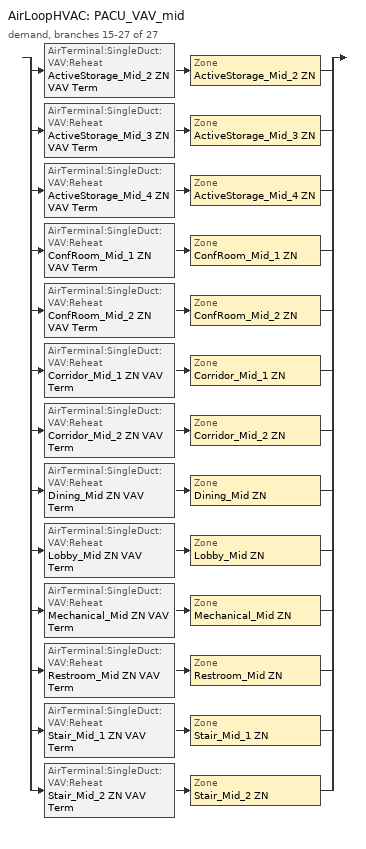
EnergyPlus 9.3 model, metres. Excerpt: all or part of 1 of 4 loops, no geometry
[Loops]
AirLoopHVAC 'PACU_VAV_mid'
 demand, branches 15-27 of 27: split
  | AirTerminal:SingleDuct:VAV:Reheat 'ActiveStorage_Mid_2 ZN VAV Term' > Zone 'ActiveStorage_Mid_2 ZN'
  | AirTerminal:SingleDuct:VAV:Reheat 'ActiveStorage_Mid_3 ZN VAV Term' > Zone 'ActiveStorage_Mid_3 ZN'
  | AirTerminal:SingleDuct:VAV:Reheat 'ActiveStorage_Mid_4 ZN VAV Term' > Zone 'ActiveStorage_Mid_4 ZN'
  | AirTerminal:SingleDuct:VAV:Reheat 'ConfRoom_Mid_1 ZN VAV Term' > Zone 'ConfRoom_Mid_1 ZN'
  | AirTerminal:SingleDuct:VAV:Reheat 'ConfRoom_Mid_2 ZN VAV Term' > Zone 'ConfRoom_Mid_2 ZN'
  | AirTerminal:SingleDuct:VAV:Reheat 'Corridor_Mid_1 ZN VAV Term' > Zone 'Corridor_Mid_1 ZN'
  | AirTerminal:SingleDuct:VAV:Reheat 'Corridor_Mid_2 ZN VAV Term' > Zone 'Corridor_Mid_2 ZN'
  | AirTerminal:SingleDuct:VAV:Reheat 'Dining_Mid ZN VAV Term' > Zone 'Dining_Mid ZN'
  | AirTerminal:SingleDuct:VAV:Reheat 'Lobby_Mid ZN VAV Term' > Zone 'Lobby_Mid ZN'
  | AirTerminal:SingleDuct:VAV:Reheat 'Mechanical_Mid ZN VAV Term' > Zone 'Mechanical_Mid ZN'
  | AirTerminal:SingleDuct:VAV:Reheat 'Restroom_Mid ZN VAV Term' > Zone 'Restroom_Mid ZN'
  | AirTerminal:SingleDuct:VAV:Reheat 'Stair_Mid_1 ZN VAV Term' > Zone 'Stair_Mid_1 ZN'
  | AirTerminal:SingleDuct:VAV:Reheat 'Stair_Mid_2 ZN VAV Term' > Zone 'Stair_Mid_2 ZN'
[DesignSpecification:OutdoorAir] Outdoor Air Method=Sum; Outdoor Air Flow per Zone {m3/s}=0; Outdoor Air Flow Air Changes per Hour {1/hr}=0
Name | Outdoor Air Flow per Person {m3/s-person} | Outdoor Air Flow per Zone Floor Area {m3/s-m2}
MediumOffice - Storage Ventilation; MediumOffice - Conference Ventilation; MediumOffice - Lobby Ventilation | 0.00235973 | 0.0003048
MediumOffice - Corridor Ventilation | 0 | 0.0003048
MediumOffice - Dining Ventilation | 0.00235973 | 0.0006096
MediumOffice - Elec/MechRoom Ventilation; MediumOffice - Restroom Ventilation; MediumOffice - Stair Ventilation | 0 | 0
[DesignSpecification:ZoneAirDistribution] Zone Air Distribution Effectiveness in Cooling Mode=1; Zone Air Distribution Effectiveness in Heating Mode=1
ActiveStorage_Mid_2 ZN Design Spec Zone Air Dist; ActiveStorage_Mid_3 ZN Design Spec Zone Air Dist; ActiveStorage_Mid_4 ZN Design Spec Zone Air Dist; ConfRoom_Mid_1 ZN Design Spec Zone Air Dist; ConfRoom_Mid_2 ZN Design Spec Zone Air Dist; Corridor_Mid_1 ZN Design Spec Zone Air Dist; Corridor_Mid_2 ZN Design Spec Zone Air Dist; Dining_Mid ZN Design Spec Zone Air Dist; Lobby_Mid ZN Design Spec Zone Air Dist; Mechanical_Mid ZN Design Spec Zone Air Dist; Restroom_Mid ZN Design Spec Zone Air Dist; Stair_Mid_1 ZN Design Spec Zone Air Dist; Stair_Mid_2 ZN Design Spec Zone Air Dist
[Sizing:Zone] Zone Cooling Design Supply Air Temperature Input Method=SupplyAirTemperature; Zone Cooling Design Supply Air Temperature {C}=12.8; Zone Heating Design Supply Air Temperature Input Method=SupplyAirTemperature; Zone Heating Design Supply Air Temperature {C}=40; Zone Cooling Design Supply Air Humidity Ratio {kgWater/kgDryAir}=0.0085; Zone Heating Design Supply Air Humidity Ratio {kgWater/kgDryAir}=0.008; Cooling Design Air Flow Method=DesignDay; Cooling Design Air Flow Rate {m3/s}=0; Cooling Minimum Air Flow {m3/s}=0; Cooling Minimum Air Flow Fraction=0; Heating Design Air Flow Method=DesignDay; Heating Design Air Flow Rate {m3/s}=0; Account for Dedicated Outdoor Air System=No
Name | Design Specification Outdoor Air Object | Design Specification Zone Air Distribution Object
ActiveStorage_Mid_2 ZN | MediumOffice - Storage Ventilation | ActiveStorage_Mid_2 ZN Design Spec Zone Air Dist
ActiveStorage_Mid_3 ZN | MediumOffice - Storage Ventilation | ActiveStorage_Mid_3 ZN Design Spec Zone Air Dist
ActiveStorage_Mid_4 ZN | MediumOffice - Storage Ventilation | ActiveStorage_Mid_4 ZN Design Spec Zone Air Dist
ConfRoom_Mid_1 ZN | MediumOffice - Conference Ventilation | ConfRoom_Mid_1 ZN Design Spec Zone Air Dist
ConfRoom_Mid_2 ZN | MediumOffice - Conference Ventilation | ConfRoom_Mid_2 ZN Design Spec Zone Air Dist
Corridor_Mid_1 ZN | MediumOffice - Corridor Ventilation | Corridor_Mid_1 ZN Design Spec Zone Air Dist
Corridor_Mid_2 ZN | MediumOffice - Corridor Ventilation | Corridor_Mid_2 ZN Design Spec Zone Air Dist
Dining_Mid ZN | MediumOffice - Dining Ventilation | Dining_Mid ZN Design Spec Zone Air Dist
Lobby_Mid ZN | MediumOffice - Lobby Ventilation | Lobby_Mid ZN Design Spec Zone Air Dist
Mechanical_Mid ZN | MediumOffice - Elec/MechRoom Ventilation | Mechanical_Mid ZN Design Spec Zone Air Dist
Restroom_Mid ZN | MediumOffice - Restroom Ventilation | Restroom_Mid ZN Design Spec Zone Air Dist
Stair_Mid_1 ZN | MediumOffice - Stair Ventilation | Stair_Mid_1 ZN Design Spec Zone Air Dist
Stair_Mid_2 ZN | MediumOffice - Stair Ventilation | Stair_Mid_2 ZN Design Spec Zone Air Dist
[ZoneControl:Thermostat] Control Type Schedule=Dual Zone Control Type Sched
Name | Zone or ZoneList | Control 1
ActiveStorage_Mid_2 ZN Thermostat | ActiveStorage_Mid_2 ZN | MediumOffice - Storage Thermostat 6
ActiveStorage_Mid_3 ZN Thermostat | ActiveStorage_Mid_3 ZN | MediumOffice - Storage Thermostat 7
ActiveStorage_Mid_4 ZN Thermostat | ActiveStorage_Mid_4 ZN | MediumOffice - Storage Thermostat 8
ConfRoom_Mid_1 ZN Thermostat | ConfRoom_Mid_1 ZN | MediumOffice - Conference Thermostat 3
ConfRoom_Mid_2 ZN Thermostat | ConfRoom_Mid_2 ZN | MediumOffice - Conference Thermostat 4
Corridor_Mid_1 ZN Thermostat | Corridor_Mid_1 ZN | MediumOffice - Corridor Thermostat 3
Corridor_Mid_2 ZN Thermostat | Corridor_Mid_2 ZN | MediumOffice - Corridor Thermostat 4
Dining_Mid ZN Thermostat | Dining_Mid ZN | MediumOffice - Dining Thermostat 2
Lobby_Mid ZN Thermostat | Lobby_Mid ZN | MediumOffice - Lobby Thermostat 2
Mechanical_Mid ZN Thermostat | Mechanical_Mid ZN | MediumOffice - Elec/MechRoom Thermostat 2
Restroom_Mid ZN Thermostat | Restroom_Mid ZN | MediumOffice - Restroom Thermostat 2
Stair_Mid_1 ZN Thermostat | Stair_Mid_1 ZN | MediumOffice - Stair Thermostat 3
Stair_Mid_2 ZN Thermostat | Stair_Mid_2 ZN | MediumOffice - Stair Thermostat 4
[ThermostatSetpoint:DualSetpoint] Heating Setpoint Temperature Schedule Namee=HTGSETP_SCH_YES_OPTIMUM; Cooling Setpoint Temperature Schedule=CLGSETP_SCH_YES_OPTIMUM
MediumOffice - Storage Thermostat 6; MediumOffice - Storage Thermostat 7; MediumOffice - Storage Thermostat 8; MediumOffice - Conference Thermostat 3; MediumOffice - Conference Thermostat 4; MediumOffice - Corridor Thermostat 3; MediumOffice - Corridor Thermostat 4; MediumOffice - Dining Thermostat 2; MediumOffice - Lobby Thermostat 2; MediumOffice - Elec/MechRoom Thermostat 2; MediumOffice - Restroom Thermostat 2; MediumOffice - Stair Thermostat 3; MediumOffice - Stair Thermostat 4
[AirTerminal:SingleDuct:VAV:Reheat]
ActiveStorage_Mid_2 ZN VAV Term: ALWAYS_ON, Autosize, Scheduled, ACTIVESTORAGE_MID_2_ZONE_MIN_SCH, ActiveStorage_Mid_2 ZN Rht Coil, Autosize, 0, 0.001, ReverseWithLimits, Autocalculate, 0.5, 40
ActiveStorage_Mid_3 ZN VAV Term: ALWAYS_ON, Autosize, Scheduled, ACTIVESTORAGE_MID_3_ZONE_MIN_SCH, ActiveStorage_Mid_3 ZN Rht Coil, Autosize, 0, 0.001, ReverseWithLimits, Autocalculate, 0.5, 40
ActiveStorage_Mid_4 ZN VAV Term: ALWAYS_ON, Autosize, Scheduled, ACTIVESTORAGE_MID_4_ZONE_MIN_SCH, ActiveStorage_Mid_4 ZN Rht Coil, Autosize, 0, 0.001, ReverseWithLimits, Autocalculate, 0.5, 40
ConfRoom_Mid_1 ZN VAV Term: ALWAYS_ON, Autosize, Scheduled, CONFROOM_MID_1_ZONE_MIN_SCH, ConfRoom_Mid_1 ZN Rht Coil, Autosize, 0, 0.001, ReverseWithLimits, Autocalculate, 0.5, 40
ConfRoom_Mid_2 ZN VAV Term: ALWAYS_ON, Autosize, Scheduled, CONFROOM_MID_2_ZONE_MIN_SCH, ConfRoom_Mid_2 ZN Rht Coil, Autosize, 0, 0.001, ReverseWithLimits, Autocalculate, 0.5, 40
Corridor_Mid_1 ZN VAV Term: ALWAYS_ON, Autosize, Scheduled, CORRIDOR_MID_1_ZONE_MIN_SCH, Corridor_Mid_1 ZN Rht Coil, Autosize, 0, 0.001, ReverseWithLimits, Autocalculate, 0.5, 40
Corridor_Mid_2 ZN VAV Term: ALWAYS_ON, Autosize, Scheduled, CORRIDOR_MID_2_ZONE_MIN_SCH, Corridor_Mid_2 ZN Rht Coil, Autosize, 0, 0.001, ReverseWithLimits, Autocalculate, 0.5, 40
Dining_Mid ZN VAV Term: ALWAYS_ON, Autosize, Scheduled, DINING_MID_ZONE_MIN_SCH, Dining_Mid ZN Rht Coil, Autosize, 0, 0.001, ReverseWithLimits, Autocalculate, 0.5, 40
Lobby_Mid ZN VAV Term: ALWAYS_ON, Autosize, Scheduled, LOBBY_MID_ZONE_MIN_SCH, Lobby_Mid ZN Rht Coil, Autosize, 0, 0.001, ReverseWithLimits, Autocalculate, 0.5, 40
Mechanical_Mid ZN VAV Term: ALWAYS_ON, Autosize, Scheduled, MECHANICAL_MID_ZONE_MIN_SCH, Mechanical_Mid ZN Rht Coil, Autosize, 0, 0.001, ReverseWithLimits, Autocalculate, 0.5, 40
Restroom_Mid ZN VAV Term: ALWAYS_ON, Autosize, Scheduled, RESTROOM_MID_ZONE_MIN_SCH, Restroom_Mid ZN Rht Coil, Autosize, 0, 0.001, ReverseWithLimits, Autocalculate, 0.5, 40
Stair_Mid_1 ZN VAV Term: ALWAYS_ON, Autosize, Scheduled, STAIR_MID_1_ZONE_MIN_SCH, Stair_Mid_1 ZN Rht Coil, Autosize, 0, 0.001, ReverseWithLimits, Autocalculate, 0.5, 40
Stair_Mid_2 ZN VAV Term: ALWAYS_ON, Autosize, Scheduled, STAIR_MID_2_ZONE_MIN_SCH, Stair_Mid_2 ZN Rht Coil, Autosize, 0, 0.001, ReverseWithLimits, Autocalculate, 0.5, 40
[Zone equipment]
ActiveStorage_Mid_2 ZN: ActiveStorage_Mid_2 ZN VAV Term
ActiveStorage_Mid_3 ZN: ActiveStorage_Mid_3 ZN VAV Term
ActiveStorage_Mid_4 ZN: ActiveStorage_Mid_4 ZN VAV Term
ConfRoom_Mid_1 ZN: ConfRoom_Mid_1 ZN VAV Term
ConfRoom_Mid_2 ZN: ConfRoom_Mid_2 ZN VAV Term
Corridor_Mid_1 ZN: Corridor_Mid_1 ZN VAV Term
Corridor_Mid_2 ZN: Corridor_Mid_2 ZN VAV Term
Dining_Mid ZN: Dining_Mid ZN VAV Term
Lobby_Mid ZN: Lobby_Mid ZN VAV Term
Mechanical_Mid ZN: Mechanical_Mid ZN VAV Term
Restroom_Mid ZN: Restroom_Mid ZN VAV Term
Stair_Mid_1 ZN: Stair_Mid_1 ZN VAV Term
Stair_Mid_2 ZN: Stair_Mid_2 ZN VAV Term
[EnergyManagementSystem:Sensor]
ACTIVESTORAGE_MID_2_OCC_SENSOR: ACTIVESTORAGE_MID_2 ZN; Zone People Occupant Count
ACTIVESTORAGE_MID_3_OCC_SENSOR: ACTIVESTORAGE_MID_3 ZN; Zone People Occupant Count
ACTIVESTORAGE_MID_4_OCC_SENSOR: ACTIVESTORAGE_MID_4 ZN; Zone People Occupant Count
CONFROOM_MID_1_OCC_SENSOR: CONFROOM_MID_1 ZN; Zone People Occupant Count
CONFROOM_MID_2_OCC_SENSOR: CONFROOM_MID_2 ZN; Zone People Occupant Count
CORRIDOR_MID_1_OCC_SENSOR: CORRIDOR_MID_1 ZN; Zone People Occupant Count
CORRIDOR_MID_2_OCC_SENSOR: CORRIDOR_MID_2 ZN; Zone People Occupant Count
DINING_MID_OCC_SENSOR: DINING_MID ZN; Zone People Occupant Count
LOBBY_MID_OCC_SENSOR: LOBBY_MID ZN; Zone People Occupant Count
MECHANICAL_MID_OCC_SENSOR: MECHANICAL_MID ZN; Zone People Occupant Count
RESTROOM_MID_OCC_SENSOR: RESTROOM_MID ZN; Zone People Occupant Count
STAIR_MID_1_OCC_SENSOR: STAIR_MID_1 ZN; Zone People Occupant Count
STAIR_MID_2_OCC_SENSOR: STAIR_MID_2 ZN; Zone People Occupant Count
ACTIVESTORAGE_MID_2_Vpz: ACTIVESTORAGE_MID_2 VAV Box Damper Node; System Node Standard Density Volume Flow Rate
ACTIVESTORAGE_MID_3_Vpz: ACTIVESTORAGE_MID_3 VAV Box Damper Node; System Node Standard Density Volume Flow Rate
ACTIVESTORAGE_MID_4_Vpz: ACTIVESTORAGE_MID_4 VAV Box Damper Node; System Node Standard Density Volume Flow Rate
CONFROOM_MID_1_Vpz: CONFROOM_MID_1 VAV Box Damper Node; System Node Standard Density Volume Flow Rate
CONFROOM_MID_2_Vpz: CONFROOM_MID_2 VAV Box Damper Node; System Node Standard Density Volume Flow Rate
CORRIDOR_MID_1_Vpz: CORRIDOR_MID_1 VAV Box Damper Node; System Node Standard Density Volume Flow Rate
CORRIDOR_MID_2_Vpz: CORRIDOR_MID_2 VAV Box Damper Node; System Node Standard Density Volume Flow Rate
DINING_MID_Vpz: DINING_MID VAV Box Damper Node; System Node Standard Density Volume Flow Rate
LOBBY_MID_Vpz: LOBBY_MID VAV Box Damper Node; System Node Standard Density Volume Flow Rate
MECHANICAL_MID_Vpz: MECHANICAL_MID VAV Box Damper Node; System Node Standard Density Volume Flow Rate
RESTROOM_MID_Vpz: RESTROOM_MID VAV Box Damper Node; System Node Standard Density Volume Flow Rate
STAIR_MID_1_Vpz: STAIR_MID_1 VAV Box Damper Node; System Node Standard Density Volume Flow Rate
STAIR_MID_2_Vpz: STAIR_MID_2 VAV Box Damper Node; System Node Standard Density Volume Flow Rate
ACTIVESTORAGE_MID_2_HeatingLoad: ACTIVESTORAGE_MID_2 ZN; Zone Predicted Sensible Load to Heating Setpoint Heat Transfer Rate
ACTIVESTORAGE_MID_3_HeatingLoad: ACTIVESTORAGE_MID_3 ZN; Zone Predicted Sensible Load to Heating Setpoint Heat Transfer Rate
ACTIVESTORAGE_MID_4_HeatingLoad: ACTIVESTORAGE_MID_4 ZN; Zone Predicted Sensible Load to Heating Setpoint Heat Transfer Rate
CONFROOM_MID_1_HeatingLoad: CONFROOM_MID_1 ZN; Zone Predicted Sensible Load to Heating Setpoint Heat Transfer Rate
CONFROOM_MID_2_HeatingLoad: CONFROOM_MID_2 ZN; Zone Predicted Sensible Load to Heating Setpoint Heat Transfer Rate
CORRIDOR_MID_1_HeatingLoad: CORRIDOR_MID_1 ZN; Zone Predicted Sensible Load to Heating Setpoint Heat Transfer Rate
CORRIDOR_MID_2_HeatingLoad: CORRIDOR_MID_2 ZN; Zone Predicted Sensible Load to Heating Setpoint Heat Transfer Rate
DINING_MID_HeatingLoad: DINING_MID ZN; Zone Predicted Sensible Load to Heating Setpoint Heat Transfer Rate
LOBBY_MID_HeatingLoad: LOBBY_MID ZN; Zone Predicted Sensible Load to Heating Setpoint Heat Transfer Rate
MECHANICAL_MID_HeatingLoad: MECHANICAL_MID ZN; Zone Predicted Sensible Load to Heating Setpoint Heat Transfer Rate
RESTROOM_MID_HeatingLoad: RESTROOM_MID ZN; Zone Predicted Sensible Load to Heating Setpoint Heat Transfer Rate
STAIR_MID_1_HeatingLoad: STAIR_MID_1 ZN; Zone Predicted Sensible Load to Heating Setpoint Heat Transfer Rate
STAIR_MID_2_HeatingLoad: STAIR_MID_2 ZN; Zone Predicted Sensible Load to Heating Setpoint Heat Transfer Rate
ACTIVESTORAGE_MID_2_Temp: ACTIVESTORAGE_MID_2 ZN; Zone Air Temperature
ACTIVESTORAGE_MID_3_Temp: ACTIVESTORAGE_MID_3 ZN; Zone Air Temperature
ACTIVESTORAGE_MID_4_Temp: ACTIVESTORAGE_MID_4 ZN; Zone Air Temperature
CONFROOM_MID_1_Temp: CONFROOM_MID_1 ZN; Zone Air Temperature
CONFROOM_MID_2_Temp: CONFROOM_MID_2 ZN; Zone Air Temperature
CORRIDOR_MID_1_Temp: CORRIDOR_MID_1 ZN; Zone Air Temperature
CORRIDOR_MID_2_Temp: CORRIDOR_MID_2 ZN; Zone Air Temperature
DINING_MID_Temp: DINING_MID ZN; Zone Air Temperature
LOBBY_MID_Temp: LOBBY_MID ZN; Zone Air Temperature
MECHANICAL_MID_Temp: MECHANICAL_MID ZN; Zone Air Temperature
RESTROOM_MID_Temp: RESTROOM_MID ZN; Zone Air Temperature
STAIR_MID_1_Temp: STAIR_MID_1 ZN; Zone Air Temperature
STAIR_MID_2_Temp: STAIR_MID_2 ZN; Zone Air Temperature
ACTIVESTORAGE_MID_2_Supply_Temp: ACTIVESTORAGE_MID_2 VAV Box Outlet Node; System Node Temperature
ACTIVESTORAGE_MID_3_Supply_Temp: ACTIVESTORAGE_MID_3 VAV Box Outlet Node; System Node Temperature
ACTIVESTORAGE_MID_4_Supply_Temp: ACTIVESTORAGE_MID_4 VAV Box Outlet Node; System Node Temperature
CONFROOM_MID_1_Supply_Temp: CONFROOM_MID_1 VAV Box Outlet Node; System Node Temperature
CONFROOM_MID_2_Supply_Temp: CONFROOM_MID_2 VAV Box Outlet Node; System Node Temperature
CORRIDOR_MID_1_Supply_Temp: CORRIDOR_MID_1 VAV Box Outlet Node; System Node Temperature
CORRIDOR_MID_2_Supply_Temp: CORRIDOR_MID_2 VAV Box Outlet Node; System Node Temperature
DINING_MID_Supply_Temp: DINING_MID VAV Box Outlet Node; System Node Temperature
LOBBY_MID_Supply_Temp: LOBBY_MID VAV Box Outlet Node; System Node Temperature
MECHANICAL_MID_Supply_Temp: MECHANICAL_MID VAV Box Outlet Node; System Node Temperature
RESTROOM_MID_Supply_Temp: RESTROOM_MID VAV Box Outlet Node; System Node Temperature
STAIR_MID_1_Supply_Temp: STAIR_MID_1 VAV Box Outlet Node; System Node Temperature
STAIR_MID_2_Supply_Temp: STAIR_MID_2 VAV Box Outlet Node; System Node Temperature
[EnergyManagementSystem:GlobalVariable]
ACTIVESTORAGE_BOT_1_RP: ACTIVESTORAGE_BOT_2_RP; ACTIVESTORAGE_BOT_3_RP; ACTIVESTORAGE_BOT_4_RP; ACTIVESTORAGE_MID_1_RP; ACTIVESTORAGE_MID_2_RP; ACTIVESTORAGE_MID_3_RP; ACTIVESTORAGE_MID_4_RP; ACTIVESTORAGE_TOP_1_RP; ACTIVESTORAGE_TOP_2_RP; ACTIVESTORAGE_TOP_3_RP; ACTIVESTORAGE_TOP_4_RP; CLASSROOM_BOT_RP; CONFROOM_BOT_1_RP; CONFROOM_BOT_2_RP; CONFROOM_MID_1_RP; CONFROOM_MID_2_RP; CONFROOM_TOP_1_RP; CONFROOM_TOP_2_RP; CORRIDOR_BOT_1_RP; CORRIDOR_BOT_2_RP; CORRIDOR_MID_1_RP; CORRIDOR_MID_2_RP; CORRIDOR_TOP_1_RP; CORRIDOR_TOP_2_RP; DINING_BOT_RP; DINING_MID_RP; DINING_TOP_RP; ENCLOSEDOFFICE_BOT_1_RP; ENCLOSEDOFFICE_BOT_10_RP; ENCLOSEDOFFICE_BOT_3_RP; ENCLOSEDOFFICE_BOT_4_RP; ENCLOSEDOFFICE_MID_1_RP; ENCLOSEDOFFICE_MID_2_RP; ENCLOSEDOFFICE_MID_3_RP; ENCLOSEDOFFICE_TOP_1_RP; ENCLOSEDOFFICE_TOP_2_RP; ENCLOSEDOFFICE_TOP_3_RP; LOBBY_BOT_RP; LOBBY_MID_RP; LOBBY_TOP_RP; LOUNGE_BOT_RP; MECHANICAL_BOT_RP; MECHANICAL_MID_RP; MECHANICAL_TOP_RP; OPENOFFICE_BOT_1_RP; OPENOFFICE_BOT_2_RP; OPENOFFICE_BOT_3_RP; OPENOFFICE_MID_1_RP; OPENOFFICE_MID_2_RP; OPENOFFICE_MID_3_RP; OPENOFFICE_MID_4_RP; OPENOFFICE_TOP_1_RP; OPENOFFICE_TOP_2_RP; OPENOFFICE_TOP_3_RP; OPENOFFICE_TOP_4_RP; RESTROOM_BOT_RP; RESTROOM_MID_RP; RESTROOM_TOP_RP; STAIR_BOT_1_RP; STAIR_BOT_2_RP; STAIR_MID_1_RP; STAIR_MID_2_RP; STAIR_TOP_1_RP; STAIR_TOP_2_RP; ENCLOSEDOFFICE_BOT_7_RP; ENCLOSEDOFFICE_BOT_6_RP; ENCLOSEDOFFICE_BOT_5_RP; ENCLOSEDOFFICE_BOT_2_RP; ENCLOSEDOFFICE_BOT_8_RP; ENCLOSEDOFFICE_BOT_9_RP; ENCLOSEDOFFICE_MID_6_RP; ENCLOSEDOFFICE_MID_5_RP; ENCLOSEDOFFICE_MID_4_RP; ENCLOSEDOFFICE_MID_8_RP; ENCLOSEDOFFICE_MID_9_RP; ENCLOSEDOFFICE_MID_7_RP; ENCLOSEDOFFICE_TOP_6_RP; ENCLOSEDOFFICE_TOP_5_RP; ENCLOSEDOFFICE_TOP_4_RP; ENCLOSEDOFFICE_TOP_9_RP; ENCLOSEDOFFICE_TOP_8_RP; ENCLOSEDOFFICE_TOP_7_RP
ACTIVESTORAGE_BOT_1_Vpzmax: ACTIVESTORAGE_BOT_2_Vpzmax; ACTIVESTORAGE_BOT_3_Vpzmax; ACTIVESTORAGE_BOT_4_Vpzmax; ACTIVESTORAGE_MID_1_Vpzmax; ACTIVESTORAGE_MID_2_Vpzmax; ACTIVESTORAGE_MID_3_Vpzmax; ACTIVESTORAGE_MID_4_Vpzmax; ACTIVESTORAGE_TOP_1_Vpzmax; ACTIVESTORAGE_TOP_2_Vpzmax; ACTIVESTORAGE_TOP_3_Vpzmax; ACTIVESTORAGE_TOP_4_Vpzmax; CLASSROOM_BOT_Vpzmax; CONFROOM_BOT_1_Vpzmax; CONFROOM_BOT_2_Vpzmax; CONFROOM_MID_1_Vpzmax; CONFROOM_MID_2_Vpzmax; CONFROOM_TOP_1_Vpzmax; CONFROOM_TOP_2_Vpzmax; CORRIDOR_BOT_1_Vpzmax; CORRIDOR_BOT_2_Vpzmax; CORRIDOR_MID_1_Vpzmax; CORRIDOR_MID_2_Vpzmax; CORRIDOR_TOP_1_Vpzmax; CORRIDOR_TOP_2_Vpzmax; DINING_BOT_Vpzmax; DINING_MID_Vpzmax; DINING_TOP_Vpzmax; ENCLOSEDOFFICE_BOT_1_Vpzmax; ENCLOSEDOFFICE_BOT_10_Vpzmax; ENCLOSEDOFFICE_BOT_3_Vpzmax; ENCLOSEDOFFICE_BOT_4_Vpzmax; ENCLOSEDOFFICE_MID_1_Vpzmax; ENCLOSEDOFFICE_MID_2_Vpzmax; ENCLOSEDOFFICE_MID_3_Vpzmax; ENCLOSEDOFFICE_TOP_1_Vpzmax; ENCLOSEDOFFICE_TOP_2_Vpzmax; ENCLOSEDOFFICE_TOP_3_Vpzmax; LOBBY_BOT_Vpzmax; LOBBY_MID_Vpzmax; LOBBY_TOP_Vpzmax; LOUNGE_BOT_Vpzmax; MECHANICAL_BOT_Vpzmax; MECHANICAL_MID_Vpzmax; MECHANICAL_TOP_Vpzmax; OPENOFFICE_BOT_1_Vpzmax; OPENOFFICE_BOT_2_Vpzmax; OPENOFFICE_BOT_3_Vpzmax; OPENOFFICE_MID_1_Vpzmax; OPENOFFICE_MID_2_Vpzmax; OPENOFFICE_MID_3_Vpzmax; OPENOFFICE_MID_4_Vpzmax; OPENOFFICE_TOP_1_Vpzmax; OPENOFFICE_TOP_2_Vpzmax; OPENOFFICE_TOP_3_Vpzmax; OPENOFFICE_TOP_4_Vpzmax; RESTROOM_BOT_Vpzmax; RESTROOM_MID_Vpzmax; RESTROOM_TOP_Vpzmax; STAIR_BOT_1_Vpzmax; STAIR_BOT_2_Vpzmax; STAIR_MID_1_Vpzmax; STAIR_MID_2_Vpzmax; STAIR_TOP_1_Vpzmax; STAIR_TOP_2_Vpzmax; ENCLOSEDOFFICE_BOT_7_Vpzmax; ENCLOSEDOFFICE_BOT_6_Vpzmax; ENCLOSEDOFFICE_BOT_5_Vpzmax; ENCLOSEDOFFICE_BOT_2_Vpzmax; ENCLOSEDOFFICE_BOT_8_Vpzmax; ENCLOSEDOFFICE_BOT_9_Vpzmax; ENCLOSEDOFFICE_MID_6_Vpzmax; ENCLOSEDOFFICE_MID_5_Vpzmax; ENCLOSEDOFFICE_MID_4_Vpzmax; ENCLOSEDOFFICE_MID_8_Vpzmax; ENCLOSEDOFFICE_MID_9_Vpzmax; ENCLOSEDOFFICE_MID_7_Vpzmax; ENCLOSEDOFFICE_TOP_6_Vpzmax; ENCLOSEDOFFICE_TOP_5_Vpzmax; ENCLOSEDOFFICE_TOP_4_Vpzmax; ENCLOSEDOFFICE_TOP_9_Vpzmax; ENCLOSEDOFFICE_TOP_8_Vpzmax; ENCLOSEDOFFICE_TOP_7_Vpzmax
ACTIVESTORAGE_BOT_1_Vozreal: ACTIVESTORAGE_BOT_2_Vozreal; ACTIVESTORAGE_BOT_3_Vozreal; ACTIVESTORAGE_BOT_4_Vozreal; ACTIVESTORAGE_MID_1_Vozreal; ACTIVESTORAGE_MID_2_Vozreal; ACTIVESTORAGE_MID_3_Vozreal; ACTIVESTORAGE_MID_4_Vozreal; ACTIVESTORAGE_TOP_1_Vozreal; ACTIVESTORAGE_TOP_2_Vozreal; ACTIVESTORAGE_TOP_3_Vozreal; ACTIVESTORAGE_TOP_4_Vozreal; CLASSROOM_BOT_Vozreal; CONFROOM_BOT_1_Vozreal; CONFROOM_BOT_2_Vozreal; CONFROOM_MID_1_Vozreal; CONFROOM_MID_2_Vozreal; CONFROOM_TOP_1_Vozreal; CONFROOM_TOP_2_Vozreal; CORRIDOR_BOT_1_Vozreal; CORRIDOR_BOT_2_Vozreal; CORRIDOR_MID_1_Vozreal; CORRIDOR_MID_2_Vozreal; CORRIDOR_TOP_1_Vozreal; CORRIDOR_TOP_2_Vozreal; DINING_BOT_Vozreal; DINING_MID_Vozreal; DINING_TOP_Vozreal; ENCLOSEDOFFICE_BOT_1_Vozreal; ENCLOSEDOFFICE_BOT_10_Vozreal; ENCLOSEDOFFICE_BOT_3_Vozreal; ENCLOSEDOFFICE_BOT_4_Vozreal; ENCLOSEDOFFICE_MID_1_Vozreal; ENCLOSEDOFFICE_MID_2_Vozreal; ENCLOSEDOFFICE_MID_3_Vozreal; ENCLOSEDOFFICE_TOP_1_Vozreal; ENCLOSEDOFFICE_TOP_2_Vozreal; ENCLOSEDOFFICE_TOP_3_Vozreal; LOBBY_BOT_Vozreal; LOBBY_MID_Vozreal; LOBBY_TOP_Vozreal; LOUNGE_BOT_Vozreal; MECHANICAL_BOT_Vozreal; MECHANICAL_MID_Vozreal; MECHANICAL_TOP_Vozreal; OPENOFFICE_BOT_1_Vozreal; OPENOFFICE_BOT_2_Vozreal; OPENOFFICE_BOT_3_Vozreal; OPENOFFICE_MID_1_Vozreal; OPENOFFICE_MID_2_Vozreal; OPENOFFICE_MID_3_Vozreal; OPENOFFICE_MID_4_Vozreal; OPENOFFICE_TOP_1_Vozreal; OPENOFFICE_TOP_2_Vozreal; OPENOFFICE_TOP_3_Vozreal; OPENOFFICE_TOP_4_Vozreal; RESTROOM_BOT_Vozreal; RESTROOM_MID_Vozreal; RESTROOM_TOP_Vozreal; STAIR_BOT_1_Vozreal; STAIR_BOT_2_Vozreal; STAIR_MID_1_Vozreal; STAIR_MID_2_Vozreal; STAIR_TOP_1_Vozreal; STAIR_TOP_2_Vozreal; ENCLOSEDOFFICE_BOT_7_Vozreal; ENCLOSEDOFFICE_BOT_6_Vozreal; ENCLOSEDOFFICE_BOT_5_Vozreal; ENCLOSEDOFFICE_BOT_2_Vozreal; ENCLOSEDOFFICE_BOT_8_Vozreal; ENCLOSEDOFFICE_BOT_9_Vozreal; ENCLOSEDOFFICE_MID_6_Vozreal; ENCLOSEDOFFICE_MID_5_Vozreal; ENCLOSEDOFFICE_MID_4_Vozreal; ENCLOSEDOFFICE_MID_8_Vozreal; ENCLOSEDOFFICE_MID_9_Vozreal; ENCLOSEDOFFICE_MID_7_Vozreal; ENCLOSEDOFFICE_TOP_6_Vozreal; ENCLOSEDOFFICE_TOP_5_Vozreal; ENCLOSEDOFFICE_TOP_4_Vozreal; ENCLOSEDOFFICE_TOP_9_Vozreal; ENCLOSEDOFFICE_TOP_8_Vozreal; ENCLOSEDOFFICE_TOP_7_Vozreal
ACTIVESTORAGE_BOT_1_Vozmax: ACTIVESTORAGE_BOT_2_Vozmax; ACTIVESTORAGE_BOT_3_Vozmax; ACTIVESTORAGE_BOT_4_Vozmax; ACTIVESTORAGE_MID_1_Vozmax; ACTIVESTORAGE_MID_2_Vozmax; ACTIVESTORAGE_MID_3_Vozmax; ACTIVESTORAGE_MID_4_Vozmax; ACTIVESTORAGE_TOP_1_Vozmax; ACTIVESTORAGE_TOP_2_Vozmax; ACTIVESTORAGE_TOP_3_Vozmax; ACTIVESTORAGE_TOP_4_Vozmax; CLASSROOM_BOT_Vozmax; CONFROOM_BOT_1_Vozmax; CONFROOM_BOT_2_Vozmax; CONFROOM_MID_1_Vozmax; CONFROOM_MID_2_Vozmax; CONFROOM_TOP_1_Vozmax; CONFROOM_TOP_2_Vozmax; CORRIDOR_BOT_1_Vozmax; CORRIDOR_BOT_2_Vozmax; CORRIDOR_MID_1_Vozmax; CORRIDOR_MID_2_Vozmax; CORRIDOR_TOP_1_Vozmax; CORRIDOR_TOP_2_Vozmax; DINING_BOT_Vozmax; DINING_MID_Vozmax; DINING_TOP_Vozmax; ENCLOSEDOFFICE_BOT_1_Vozmax; ENCLOSEDOFFICE_BOT_10_Vozmax; ENCLOSEDOFFICE_BOT_3_Vozmax; ENCLOSEDOFFICE_BOT_4_Vozmax; ENCLOSEDOFFICE_MID_1_Vozmax; ENCLOSEDOFFICE_MID_2_Vozmax; ENCLOSEDOFFICE_MID_3_Vozmax; ENCLOSEDOFFICE_TOP_1_Vozmax; ENCLOSEDOFFICE_TOP_2_Vozmax; ENCLOSEDOFFICE_TOP_3_Vozmax; LOBBY_BOT_Vozmax; LOBBY_MID_Vozmax; LOBBY_TOP_Vozmax; LOUNGE_BOT_Vozmax; MECHANICAL_BOT_Vozmax; MECHANICAL_MID_Vozmax; MECHANICAL_TOP_Vozmax; OPENOFFICE_BOT_1_Vozmax; OPENOFFICE_BOT_2_Vozmax; OPENOFFICE_BOT_3_Vozmax; OPENOFFICE_MID_1_Vozmax; OPENOFFICE_MID_2_Vozmax; OPENOFFICE_MID_3_Vozmax; OPENOFFICE_MID_4_Vozmax; OPENOFFICE_TOP_1_Vozmax; OPENOFFICE_TOP_2_Vozmax; OPENOFFICE_TOP_3_Vozmax; OPENOFFICE_TOP_4_Vozmax; RESTROOM_BOT_Vozmax; RESTROOM_MID_Vozmax; RESTROOM_TOP_Vozmax; STAIR_BOT_1_Vozmax; STAIR_BOT_2_Vozmax; STAIR_MID_1_Vozmax; STAIR_MID_2_Vozmax; STAIR_TOP_1_Vozmax; STAIR_TOP_2_Vozmax; ENCLOSEDOFFICE_BOT_7_Vozmax; ENCLOSEDOFFICE_BOT_6_Vozmax; ENCLOSEDOFFICE_BOT_5_Vozmax; ENCLOSEDOFFICE_BOT_2_Vozmax; ENCLOSEDOFFICE_BOT_8_Vozmax; ENCLOSEDOFFICE_BOT_9_Vozmax; ENCLOSEDOFFICE_MID_6_Vozmax; ENCLOSEDOFFICE_MID_5_Vozmax; ENCLOSEDOFFICE_MID_4_Vozmax; ENCLOSEDOFFICE_MID_8_Vozmax; ENCLOSEDOFFICE_MID_9_Vozmax; ENCLOSEDOFFICE_MID_7_Vozmax; ENCLOSEDOFFICE_TOP_6_Vozmax; ENCLOSEDOFFICE_TOP_5_Vozmax; ENCLOSEDOFFICE_TOP_4_Vozmax; ENCLOSEDOFFICE_TOP_9_Vozmax; ENCLOSEDOFFICE_TOP_8_Vozmax; ENCLOSEDOFFICE_TOP_7_Vozmax
ACTIVESTORAGE_BOT_1_Vozcontrol: ACTIVESTORAGE_BOT_2_Vozcontrol; ACTIVESTORAGE_BOT_3_Vozcontrol; ACTIVESTORAGE_BOT_4_Vozcontrol; ACTIVESTORAGE_MID_1_Vozcontrol; ACTIVESTORAGE_MID_2_Vozcontrol; ACTIVESTORAGE_MID_3_Vozcontrol; ACTIVESTORAGE_MID_4_Vozcontrol; ACTIVESTORAGE_TOP_1_Vozcontrol; ACTIVESTORAGE_TOP_2_Vozcontrol; ACTIVESTORAGE_TOP_3_Vozcontrol; ACTIVESTORAGE_TOP_4_Vozcontrol; CLASSROOM_BOT_Vozcontrol; CONFROOM_BOT_1_Vozcontrol; CONFROOM_BOT_2_Vozcontrol; CONFROOM_MID_1_Vozcontrol; CONFROOM_MID_2_Vozcontrol; CONFROOM_TOP_1_Vozcontrol; CONFROOM_TOP_2_Vozcontrol; CORRIDOR_BOT_1_Vozcontrol; CORRIDOR_BOT_2_Vozcontrol; CORRIDOR_MID_1_Vozcontrol; CORRIDOR_MID_2_Vozcontrol; CORRIDOR_TOP_1_Vozcontrol; CORRIDOR_TOP_2_Vozcontrol; DINING_BOT_Vozcontrol; DINING_MID_Vozcontrol; DINING_TOP_Vozcontrol; ENCLOSEDOFFICE_BOT_1_Vozcontrol; ENCLOSEDOFFICE_BOT_10_Vozcontrol; ENCLOSEDOFFICE_BOT_3_Vozcontrol; ENCLOSEDOFFICE_BOT_4_Vozcontrol; ENCLOSEDOFFICE_MID_1_Vozcontrol; ENCLOSEDOFFICE_MID_2_Vozcontrol; ENCLOSEDOFFICE_MID_3_Vozcontrol; ENCLOSEDOFFICE_TOP_1_Vozcontrol; ENCLOSEDOFFICE_TOP_2_Vozcontrol; ENCLOSEDOFFICE_TOP_3_Vozcontrol; LOBBY_BOT_Vozcontrol; LOBBY_MID_Vozcontrol; LOBBY_TOP_Vozcontrol; LOUNGE_BOT_Vozcontrol; MECHANICAL_BOT_Vozcontrol; MECHANICAL_MID_Vozcontrol; MECHANICAL_TOP_Vozcontrol; OPENOFFICE_BOT_1_Vozcontrol; OPENOFFICE_BOT_2_Vozcontrol; OPENOFFICE_BOT_3_Vozcontrol; OPENOFFICE_MID_1_Vozcontrol; OPENOFFICE_MID_2_Vozcontrol; OPENOFFICE_MID_3_Vozcontrol; OPENOFFICE_MID_4_Vozcontrol; OPENOFFICE_TOP_1_Vozcontrol; OPENOFFICE_TOP_2_Vozcontrol; OPENOFFICE_TOP_3_Vozcontrol; OPENOFFICE_TOP_4_Vozcontrol; RESTROOM_BOT_Vozcontrol; RESTROOM_MID_Vozcontrol; RESTROOM_TOP_Vozcontrol; STAIR_BOT_1_Vozcontrol; STAIR_BOT_2_Vozcontrol; STAIR_MID_1_Vozcontrol; STAIR_MID_2_Vozcontrol; STAIR_TOP_1_Vozcontrol; STAIR_TOP_2_Vozcontrol; ENCLOSEDOFFICE_BOT_7_Vozcontrol; ENCLOSEDOFFICE_BOT_6_Vozcontrol; ENCLOSEDOFFICE_BOT_5_Vozcontrol; ENCLOSEDOFFICE_BOT_2_Vozcontrol; ENCLOSEDOFFICE_BOT_8_Vozcontrol; ENCLOSEDOFFICE_BOT_9_Vozcontrol; ENCLOSEDOFFICE_MID_6_Vozcontrol; ENCLOSEDOFFICE_MID_5_Vozcontrol; ENCLOSEDOFFICE_MID_4_Vozcontrol; ENCLOSEDOFFICE_MID_8_Vozcontrol; ENCLOSEDOFFICE_MID_9_Vozcontrol; ENCLOSEDOFFICE_MID_7_Vozcontrol; ENCLOSEDOFFICE_TOP_6_Vozcontrol; ENCLOSEDOFFICE_TOP_5_Vozcontrol; ENCLOSEDOFFICE_TOP_4_Vozcontrol; ENCLOSEDOFFICE_TOP_9_Vozcontrol; ENCLOSEDOFFICE_TOP_8_Vozcontrol; ENCLOSEDOFFICE_TOP_7_Vozcontrol
ACTIVESTORAGE_BOT_1_Voz_rate: ACTIVESTORAGE_BOT_2_Voz_rate; ACTIVESTORAGE_BOT_3_Voz_rate; ACTIVESTORAGE_BOT_4_Voz_rate; ACTIVESTORAGE_MID_1_Voz_rate; ACTIVESTORAGE_MID_2_Voz_rate; ACTIVESTORAGE_MID_3_Voz_rate; ACTIVESTORAGE_MID_4_Voz_rate; ACTIVESTORAGE_TOP_1_Voz_rate; ACTIVESTORAGE_TOP_2_Voz_rate; ACTIVESTORAGE_TOP_3_Voz_rate; ACTIVESTORAGE_TOP_4_Voz_rate; CLASSROOM_BOT_Voz_rate; CONFROOM_BOT_1_Voz_rate; CONFROOM_BOT_2_Voz_rate; CONFROOM_MID_1_Voz_rate; CONFROOM_MID_2_Voz_rate; CONFROOM_TOP_1_Voz_rate; CONFROOM_TOP_2_Voz_rate; CORRIDOR_BOT_1_Voz_rate; CORRIDOR_BOT_2_Voz_rate; CORRIDOR_MID_1_Voz_rate; CORRIDOR_MID_2_Voz_rate; CORRIDOR_TOP_1_Voz_rate; CORRIDOR_TOP_2_Voz_rate; DINING_BOT_Voz_rate; DINING_MID_Voz_rate; DINING_TOP_Voz_rate; ENCLOSEDOFFICE_BOT_1_Voz_rate; ENCLOSEDOFFICE_BOT_10_Voz_rate; ENCLOSEDOFFICE_BOT_3_Voz_rate; ENCLOSEDOFFICE_BOT_4_Voz_rate; ENCLOSEDOFFICE_MID_1_Voz_rate; ENCLOSEDOFFICE_MID_2_Voz_rate; ENCLOSEDOFFICE_MID_3_Voz_rate; ENCLOSEDOFFICE_TOP_1_Voz_rate; ENCLOSEDOFFICE_TOP_2_Voz_rate; ENCLOSEDOFFICE_TOP_3_Voz_rate; LOBBY_BOT_Voz_rate; LOBBY_MID_Voz_rate; LOBBY_TOP_Voz_rate; LOUNGE_BOT_Voz_rate; MECHANICAL_BOT_Voz_rate; MECHANICAL_MID_Voz_rate; MECHANICAL_TOP_Voz_rate; OPENOFFICE_BOT_1_Voz_rate; OPENOFFICE_BOT_2_Voz_rate; OPENOFFICE_BOT_3_Voz_rate; OPENOFFICE_MID_1_Voz_rate; OPENOFFICE_MID_2_Voz_rate; OPENOFFICE_MID_3_Voz_rate; OPENOFFICE_MID_4_Voz_rate; OPENOFFICE_TOP_1_Voz_rate; OPENOFFICE_TOP_2_Voz_rate; OPENOFFICE_TOP_3_Voz_rate; OPENOFFICE_TOP_4_Voz_rate; RESTROOM_BOT_Voz_rate; RESTROOM_MID_Voz_rate; RESTROOM_TOP_Voz_rate; STAIR_BOT_1_Voz_rate; STAIR_BOT_2_Voz_rate; STAIR_MID_1_Voz_rate; STAIR_MID_2_Voz_rate; STAIR_TOP_1_Voz_rate; STAIR_TOP_2_Voz_rate; ENCLOSEDOFFICE_BOT_7_Voz_rate; ENCLOSEDOFFICE_BOT_6_Voz_rate; ENCLOSEDOFFICE_BOT_5_Voz_rate; ENCLOSEDOFFICE_BOT_2_Voz_rate; ENCLOSEDOFFICE_BOT_8_Voz_rate; ENCLOSEDOFFICE_BOT_9_Voz_rate; ENCLOSEDOFFICE_MID_6_Voz_rate; ENCLOSEDOFFICE_MID_5_Voz_rate; ENCLOSEDOFFICE_MID_4_Voz_rate; ENCLOSEDOFFICE_MID_8_Voz_rate; ENCLOSEDOFFICE_MID_9_Voz_rate; ENCLOSEDOFFICE_MID_7_Voz_rate; ENCLOSEDOFFICE_TOP_6_Voz_rate; ENCLOSEDOFFICE_TOP_5_Voz_rate; ENCLOSEDOFFICE_TOP_4_Voz_rate; ENCLOSEDOFFICE_TOP_9_Voz_rate; ENCLOSEDOFFICE_TOP_8_Voz_rate; ENCLOSEDOFFICE_TOP_7_Voz_rate
ACTIVESTORAGE_BOT_1_Voz_Interim: ACTIVESTORAGE_BOT_2_Voz_Interim; ACTIVESTORAGE_BOT_3_Voz_Interim; ACTIVESTORAGE_BOT_4_Voz_Interim; ACTIVESTORAGE_MID_1_Voz_Interim; ACTIVESTORAGE_MID_2_Voz_Interim; ACTIVESTORAGE_MID_3_Voz_Interim; ACTIVESTORAGE_MID_4_Voz_Interim; ACTIVESTORAGE_TOP_1_Voz_Interim; ACTIVESTORAGE_TOP_2_Voz_Interim; ACTIVESTORAGE_TOP_3_Voz_Interim; ACTIVESTORAGE_TOP_4_Voz_Interim; CLASSROOM_BOT_Voz_Interim; CONFROOM_BOT_1_Voz_Interim; CONFROOM_BOT_2_Voz_Interim; CONFROOM_MID_1_Voz_Interim; CONFROOM_MID_2_Voz_Interim; CONFROOM_TOP_1_Voz_Interim; CONFROOM_TOP_2_Voz_Interim; CORRIDOR_BOT_1_Voz_Interim; CORRIDOR_BOT_2_Voz_Interim; CORRIDOR_MID_1_Voz_Interim; CORRIDOR_MID_2_Voz_Interim; CORRIDOR_TOP_1_Voz_Interim; CORRIDOR_TOP_2_Voz_Interim; DINING_BOT_Voz_Interim; DINING_MID_Voz_Interim; DINING_TOP_Voz_Interim; ENCLOSEDOFFICE_BOT_1_Voz_Interim; ENCLOSEDOFFICE_BOT_10_Voz_Interim; ENCLOSEDOFFICE_BOT_3_Voz_Interim; ENCLOSEDOFFICE_BOT_4_Voz_Interim; ENCLOSEDOFFICE_MID_1_Voz_Interim; ENCLOSEDOFFICE_MID_2_Voz_Interim; ENCLOSEDOFFICE_MID_3_Voz_Interim; ENCLOSEDOFFICE_TOP_1_Voz_Interim; ENCLOSEDOFFICE_TOP_2_Voz_Interim; ENCLOSEDOFFICE_TOP_3_Voz_Interim; LOBBY_BOT_Voz_Interim; LOBBY_MID_Voz_Interim; LOBBY_TOP_Voz_Interim; LOUNGE_BOT_Voz_Interim; MECHANICAL_BOT_Voz_Interim; MECHANICAL_MID_Voz_Interim; MECHANICAL_TOP_Voz_Interim; OPENOFFICE_BOT_1_Voz_Interim; OPENOFFICE_BOT_2_Voz_Interim; OPENOFFICE_BOT_3_Voz_Interim; OPENOFFICE_MID_1_Voz_Interim; OPENOFFICE_MID_2_Voz_Interim; OPENOFFICE_MID_3_Voz_Interim; OPENOFFICE_MID_4_Voz_Interim; OPENOFFICE_TOP_1_Voz_Interim; OPENOFFICE_TOP_2_Voz_Interim; OPENOFFICE_TOP_3_Voz_Interim; OPENOFFICE_TOP_4_Voz_Interim; RESTROOM_BOT_Voz_Interim; RESTROOM_MID_Voz_Interim; RESTROOM_TOP_Voz_Interim; STAIR_BOT_1_Voz_Interim; STAIR_BOT_2_Voz_Interim; STAIR_MID_1_Voz_Interim; STAIR_MID_2_Voz_Interim; STAIR_TOP_1_Voz_Interim; STAIR_TOP_2_Voz_Interim; ENCLOSEDOFFICE_BOT_7_Voz_Interim; ENCLOSEDOFFICE_BOT_6_Voz_Interim; ENCLOSEDOFFICE_BOT_5_Voz_Interim; ENCLOSEDOFFICE_BOT_2_Voz_Interim; ENCLOSEDOFFICE_BOT_8_Voz_Interim; ENCLOSEDOFFICE_BOT_9_Voz_Interim; ENCLOSEDOFFICE_MID_6_Voz_Interim; ENCLOSEDOFFICE_MID_5_Voz_Interim; ENCLOSEDOFFICE_MID_4_Voz_Interim; ENCLOSEDOFFICE_MID_8_Voz_Interim; ENCLOSEDOFFICE_MID_9_Voz_Interim; ENCLOSEDOFFICE_MID_7_Voz_Interim; ENCLOSEDOFFICE_TOP_6_Voz_Interim; ENCLOSEDOFFICE_TOP_5_Voz_Interim; ENCLOSEDOFFICE_TOP_4_Voz_Interim; ENCLOSEDOFFICE_TOP_9_Voz_Interim; ENCLOSEDOFFICE_TOP_8_Voz_Interim; ENCLOSEDOFFICE_TOP_7_Voz_Interim
ACTIVESTORAGE_BOT_1_Ez: ACTIVESTORAGE_BOT_2_Ez; ACTIVESTORAGE_BOT_3_Ez; ACTIVESTORAGE_BOT_4_Ez; ACTIVESTORAGE_MID_1_Ez; ACTIVESTORAGE_MID_2_Ez; ACTIVESTORAGE_MID_3_Ez; ACTIVESTORAGE_MID_4_Ez; ACTIVESTORAGE_TOP_1_Ez; ACTIVESTORAGE_TOP_2_Ez; ACTIVESTORAGE_TOP_3_Ez; ACTIVESTORAGE_TOP_4_Ez; CLASSROOM_BOT_Ez; CONFROOM_BOT_1_Ez; CONFROOM_BOT_2_Ez; CONFROOM_MID_1_Ez; CONFROOM_MID_2_Ez; CONFROOM_TOP_1_Ez; CONFROOM_TOP_2_Ez; CORRIDOR_BOT_1_Ez; CORRIDOR_BOT_2_Ez; CORRIDOR_MID_1_Ez; CORRIDOR_MID_2_Ez; CORRIDOR_TOP_1_Ez; CORRIDOR_TOP_2_Ez; DINING_BOT_Ez; DINING_MID_Ez; DINING_TOP_Ez; ENCLOSEDOFFICE_BOT_1_Ez; ENCLOSEDOFFICE_BOT_10_Ez; ENCLOSEDOFFICE_BOT_3_Ez; ENCLOSEDOFFICE_BOT_4_Ez; ENCLOSEDOFFICE_MID_1_Ez; ENCLOSEDOFFICE_MID_2_Ez; ENCLOSEDOFFICE_MID_3_Ez; ENCLOSEDOFFICE_TOP_1_Ez; ENCLOSEDOFFICE_TOP_2_Ez; ENCLOSEDOFFICE_TOP_3_Ez; LOBBY_BOT_Ez; LOBBY_MID_Ez; LOBBY_TOP_Ez; LOUNGE_BOT_Ez; MECHANICAL_BOT_Ez; MECHANICAL_MID_Ez; MECHANICAL_TOP_Ez; OPENOFFICE_BOT_1_Ez; OPENOFFICE_BOT_2_Ez; OPENOFFICE_BOT_3_Ez; OPENOFFICE_MID_1_Ez; OPENOFFICE_MID_2_Ez; OPENOFFICE_MID_3_Ez; OPENOFFICE_MID_4_Ez; OPENOFFICE_TOP_1_Ez; OPENOFFICE_TOP_2_Ez; OPENOFFICE_TOP_3_Ez; OPENOFFICE_TOP_4_Ez; RESTROOM_BOT_Ez; RESTROOM_MID_Ez; RESTROOM_TOP_Ez; STAIR_BOT_1_Ez; STAIR_BOT_2_Ez; STAIR_MID_1_Ez; STAIR_MID_2_Ez; STAIR_TOP_1_Ez; STAIR_TOP_2_Ez; ENCLOSEDOFFICE_BOT_7_Ez; ENCLOSEDOFFICE_BOT_6_Ez; ENCLOSEDOFFICE_BOT_5_Ez; ENCLOSEDOFFICE_BOT_2_Ez; ENCLOSEDOFFICE_BOT_8_Ez; ENCLOSEDOFFICE_BOT_9_Ez; ENCLOSEDOFFICE_MID_6_Ez; ENCLOSEDOFFICE_MID_5_Ez; ENCLOSEDOFFICE_MID_4_Ez; ENCLOSEDOFFICE_MID_8_Ez; ENCLOSEDOFFICE_MID_9_Ez; ENCLOSEDOFFICE_MID_7_Ez; ENCLOSEDOFFICE_TOP_6_Ez; ENCLOSEDOFFICE_TOP_5_Ez; ENCLOSEDOFFICE_TOP_4_Ez; ENCLOSEDOFFICE_TOP_9_Ez; ENCLOSEDOFFICE_TOP_8_Ez; ENCLOSEDOFFICE_TOP_7_Ez
CLASSROOM_BOT_OCC_SENSOR_ERROR_INJECTION: ENCLOSEDOFFICE_BOT_1_OCC_SENSOR_ERROR_INJECTION; CONFROOM_BOT_1_OCC_SENSOR_ERROR_INJECTION; CLASSROOM_SENSOR_BIAS; ENCLOSEDOFFICE_SENSOR_BIAS
[EnergyManagementSystem:Program]
Transformer_Load_Prog: SET Wired_LTG = Facility_Int_LTG*0.0281
Set_Global: run SET_SENSOR_BIAS; run SET_GLOBAL_RP; run SET_GLOBAL_MAXOCC; run SET_GLOBAL_RA; run SET_GLOBAL_AREA_ARP; run SET_GLOBAL_Vpzmax; run SET_GLOBAL_Vot_design
Set_Sensor_Characteristic: Set CONFROOM_SENSOR_BIAS_GLOBAL = CONFROOM_SENSOR_BIAS
MainLoop: run     Sensor_Error_Injection; run     Judge_work; run     Temperature_Setback_1; run     Temperature_Setback_2; run     Temperature_Setback_3; run     Temperature_Setback_4; run     Temperature_Setback_5; run     Temperature_Setback_6; run     Temperature_Setback_7; run     Temperature_Setback_8; run     Temperature_Setback_9; run     Calc_MaxVoz; run     Calc_Voz; run     Set_Ez_1; run     Advanced_II_Zone_Vpzmin_1; run     Advanced_II_Zone_Vpzmin_2; run     Advanced_II_Zone_Vpzmin_3; run     Advanced_II_Zone_Vpzmin_4; run     Advanced_II_Zone_Vpzmin_5; run     Advanced_II_Zone_Vpzmin_6; run     Advanced_II_Zone_Vpzmin_7; run     Advanced_II_Zone_Vpzmin_8; run     Advanced_II_Zone_Vpzmin_9; run     Set_Zone_Vpzmin_1; run     Set_Zone_Vpzmin_2; run     Set_Zone_Vpzmin_3; run     Set_Zone_Vpzmin_4; run     Set_Zone_Vpzmin_5; run     Set_Zone_Vpzmin_6; run     Set_Zone_Vpzmin_7; run     Set_Zone_Vpzmin_8; run     Set_Zone_Vpzmin_9; run     Calc_Vozrate_1; run     Calc_Vozrate_2; run     Calc_Vozrate_3; run     Calc_Vozrate_4; run     Calc_Vozrate_5; run     Calc_MaxVozrate_Bot; run     Calc_MaxVozrate_Mid; run     Calc_MaxVozrate_Top; run     Calc_Vou_Bot; run     Calc_Vou_Mid; run     Calc_Vou_Top; run     Calc_Ev; run     Set_MinOA
[EnergyManagementSystem:ProgramCallingManager]
Transformer_Load_Prog_Manager: AfterPredictorAfterHVACManagers; Transformer_Load_Prog
Set_Global_Call: BeginNewEnvironment; Set_Global
Sensor Error EMS Characteristic: BeginTimestepBeforePredictor; Set_Sensor_Characteristic
Main_Call: AfterPredictorAfterHVACManagers; MainLoop
[EnergyManagementSystem:OutputVariable] Update Frequency=ZoneTimeStep
Name | EMS Variable | Type of Data in Variable | Units
Wired_LTG | Wired_LTG | Summed | J
CLASSROOM_BOT_OCC_SENSOR_ERROR_INJECTION | CLASSROOM_BOT_OCC_SENSOR_ERROR_INJECTION | Averaged
ENCLOSEDOFFICE_BOT_1_OCC_SENSOR_ERROR_INJECTION | ENCLOSEDOFFICE_BOT_1_OCC_SENSOR_ERROR_INJECTION | Averaged
CONFROOM_BOT_1_OCC_SENSOR_ERROR_INJECTION | CONFROOM_BOT_1_OCC_SENSOR_ERROR_INJECTION | Averaged
PACU_VAV_bot_Vps | PACU_VAV_bot_Vps | Averaged
PACU_VAV_bot_Ev | PACU_VAV_bot_Ev | Averaged
ConfRoom_Mid_1_Actuator_htg | ConfRoom_Mid_1_Actuator_htg | Averaged
ConfRoom_Mid_1_Actuator_clg | ConfRoom_Mid_1_Actuator_clg | Averaged
ConfRoom_Mid_1_Vpz | ConfRoom_Mid_1_Vpz | Averaged
[Coil:Heating:Electric] Availability Schedule=ALWAYS_ON; Efficiency=1; Nominal Capacity {W}=Autosize
ActiveStorage_Mid_2 ZN Rht Coil; ActiveStorage_Mid_3 ZN Rht Coil; ActiveStorage_Mid_4 ZN Rht Coil; ConfRoom_Mid_1 ZN Rht Coil; ConfRoom_Mid_2 ZN Rht Coil; Corridor_Mid_1 ZN Rht Coil; Corridor_Mid_2 ZN Rht Coil; Dining_Mid ZN Rht Coil; Lobby_Mid ZN Rht Coil; Mechanical_Mid ZN Rht Coil; Restroom_Mid ZN Rht Coil; Stair_Mid_1 ZN Rht Coil; Stair_Mid_2 ZN Rht Coil
[EnergyManagementSystem:Actuator]
ACTIVESTORAGE_MID_2_Actuator_clg: ACTIVESTORAGE_MID_2 ZN; Zone Temperature Control; Cooling Setpoint
ACTIVESTORAGE_MID_3_Actuator_clg: ACTIVESTORAGE_MID_3 ZN; Zone Temperature Control; Cooling Setpoint
ACTIVESTORAGE_MID_4_Actuator_clg: ACTIVESTORAGE_MID_4 ZN; Zone Temperature Control; Cooling Setpoint
CONFROOM_MID_1_Actuator_clg: CONFROOM_MID_1 ZN; Zone Temperature Control; Cooling Setpoint
CONFROOM_MID_2_Actuator_clg: CONFROOM_MID_2 ZN; Zone Temperature Control; Cooling Setpoint
CORRIDOR_MID_1_Actuator_clg: CORRIDOR_MID_1 ZN; Zone Temperature Control; Cooling Setpoint
CORRIDOR_MID_2_Actuator_clg: CORRIDOR_MID_2 ZN; Zone Temperature Control; Cooling Setpoint
DINING_MID_Actuator_clg: DINING_MID ZN; Zone Temperature Control; Cooling Setpoint
LOBBY_MID_Actuator_clg: LOBBY_MID ZN; Zone Temperature Control; Cooling Setpoint
MECHANICAL_MID_Actuator_clg: MECHANICAL_MID ZN; Zone Temperature Control; Cooling Setpoint
RESTROOM_MID_Actuator_clg: RESTROOM_MID ZN; Zone Temperature Control; Cooling Setpoint
STAIR_MID_1_Actuator_clg: STAIR_MID_1 ZN; Zone Temperature Control; Cooling Setpoint
STAIR_MID_2_Actuator_clg: STAIR_MID_2 ZN; Zone Temperature Control; Cooling Setpoint
ACTIVESTORAGE_MID_2_Actuator_htg: ACTIVESTORAGE_MID_2 ZN; Zone Temperature Control; Heating Setpoint
ACTIVESTORAGE_MID_3_Actuator_htg: ACTIVESTORAGE_MID_3 ZN; Zone Temperature Control; Heating Setpoint
ACTIVESTORAGE_MID_4_Actuator_htg: ACTIVESTORAGE_MID_4 ZN; Zone Temperature Control; Heating Setpoint
CONFROOM_MID_1_Actuator_htg: CONFROOM_MID_1 ZN; Zone Temperature Control; Heating Setpoint
CONFROOM_MID_2_Actuator_htg: CONFROOM_MID_2 ZN; Zone Temperature Control; Heating Setpoint
CORRIDOR_MID_1_Actuator_htg: CORRIDOR_MID_1 ZN; Zone Temperature Control; Heating Setpoint
CORRIDOR_MID_2_Actuator_htg: CORRIDOR_MID_2 ZN; Zone Temperature Control; Heating Setpoint
DINING_MID_Actuator_htg: DINING_MID ZN; Zone Temperature Control; Heating Setpoint
LOBBY_MID_Actuator_htg: LOBBY_MID ZN; Zone Temperature Control; Heating Setpoint
MECHANICAL_MID_Actuator_htg: MECHANICAL_MID ZN; Zone Temperature Control; Heating Setpoint
RESTROOM_MID_Actuator_htg: RESTROOM_MID ZN; Zone Temperature Control; Heating Setpoint
STAIR_MID_1_Actuator_htg: STAIR_MID_1 ZN; Zone Temperature Control; Heating Setpoint
STAIR_MID_2_Actuator_htg: STAIR_MID_2 ZN; Zone Temperature Control; Heating Setpoint
[ExternalInterface:FunctionalMockupUnitExport:From:Variable]
Output:Variable Index Key=ConfRoom_Mid_1 ZN; Output:Variable=Zone Mean Air Temperature; FMU Variable=TRooMea
[Schedule:Compact]
ALWAYS_ON: Through: 12/31, For: AllDays, Until: 24:00, 1
HTGSETP_SCH_YES_OPTIMUM: Through: 12/31, For: WinterDesignDay, Until: 05:00, 15.6, Until: 06:00, 17.6, Until: 07:00, 19.6, Until: 22:00, 21, Until: 24:00, 15.6, For: Weekdays, Until: 05:00, 15.6, Until: 06:00, 17.8, Until: 07:00, 20, Until: 22:00, 21, Until: 24:00, 15.6, For SummerDesignDay, Until: 24:00, 15.6, For: Saturday, Until: 05:00, 15.6, Until: 06:00, 17.8, Until: 07:00, 20, Until: 17:00, 21, Until: 24:00, 15.6, For:Sunday Holidays AllOtherDays, Until: 24:00, 15.6
CLGSETP_SCH_YES_OPTIMUM: Through: 12/31, For: SummerDesignDay, Until: 05:00, 26.7, Until: 06:00, 25.7, Until: 07:00, 25, Until: 22:00, 24, Until: 24:00, 26.7, For: Weekdays, Until: 05:00, 26.7, Until: 06:00, 25.6, Until: 07:00, 25, Until: 22:00, 24, Until: 24:00, 26.7, For: Saturday, Until: 05:00, 26.7, Until: 06:00, 25.7, Until: 07:00, 25, Until: 17:00, 24, Until: 24:00, 26.7, For WinterDesignDay, Until: 24:00, 26.7, For:Sunday Holidays AllOtherDays, Until: 24:00, 26.7
Dual Zone Control Type Sched: Through: 12/31, For: AllDays, Until: 24:00, 4
ACTIVESTORAGE_MID_2_ZONE_MIN_SCH; ACTIVESTORAGE_MID_3_ZONE_MIN_SCH; ACTIVESTORAGE_MID_4_ZONE_MIN_SCH; CONFROOM_MID_1_ZONE_MIN_SCH; CONFROOM_MID_2_ZONE_MIN_SCH; CORRIDOR_MID_1_ZONE_MIN_SCH; CORRIDOR_MID_2_ZONE_MIN_SCH; DINING_MID_ZONE_MIN_SCH; LOBBY_MID_ZONE_MIN_SCH; MECHANICAL_MID_ZONE_MIN_SCH; RESTROOM_MID_ZONE_MIN_SCH; STAIR_MID_1_ZONE_MIN_SCH; STAIR_MID_2_ZONE_MIN_SCH: FRACTION, Through: 12/31, For: AllDays, Until: 24:00, 0.001
